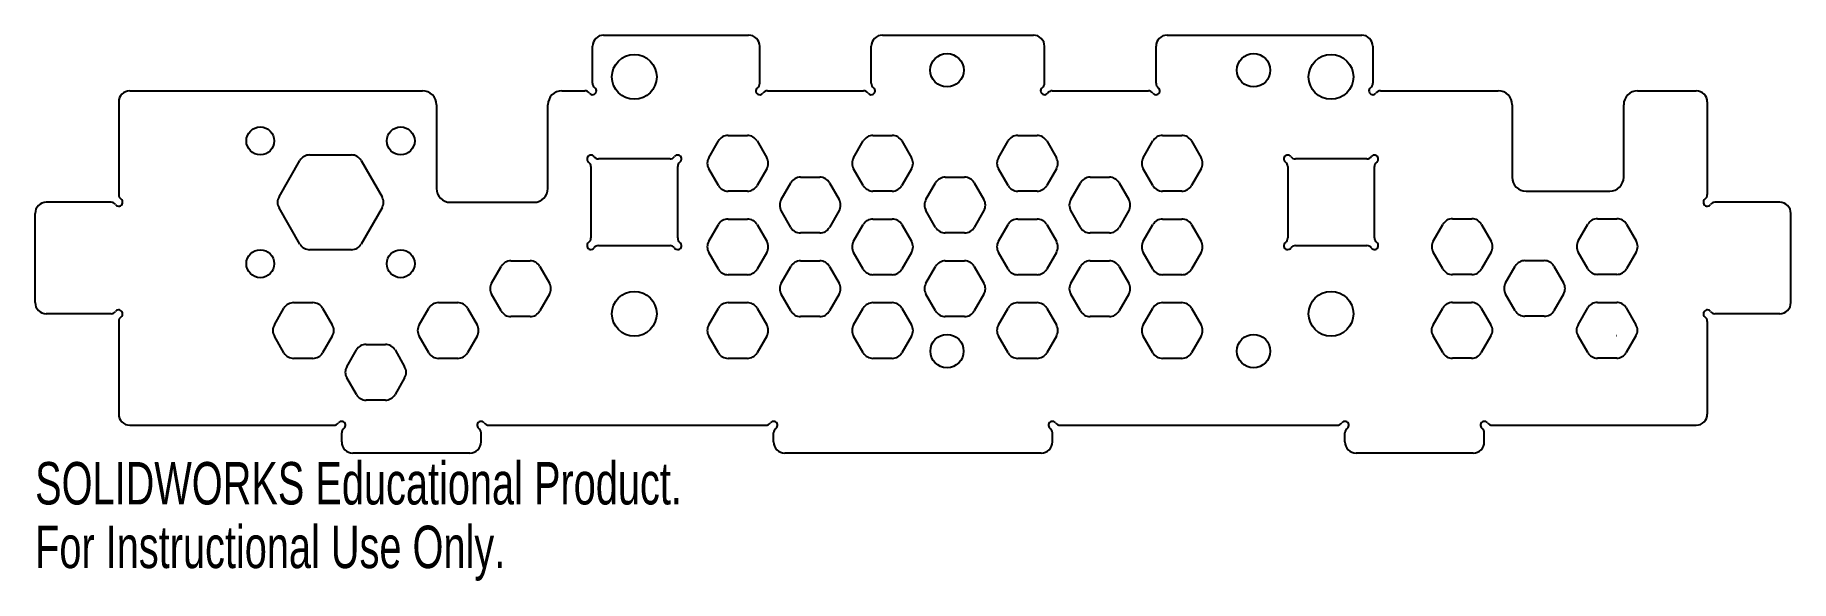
# Model space of a CAD drawing. Header units: inches. Extents: x -3.94 to 3.94, y -0.2 to 2.25.
import ezdxf

# ---------------------------------------------------------------- set-up
doc = ezdxf.new("R2010")
doc.units = ezdxf.units.IN
doc.header["$MEASUREMENT"] = 0
doc.styles.add('SLDTEXTSTYLE0', font='TXT', dxfattribs={"width": 0.7})

msp = doc.modelspace()

# ---------------------------------------------------------------- linework, layer by layer
at = {"color": 7, "linetype": 'Continuous', "lineweight": 25}
for p, q in [((-1.3875, 2.25), (-0.7375, 2.25)), ((-0.1375, 2.25), (0.54, 2.25)), ((1.14, 2.25), (2.0125, 2.25)), ((-1.4375, 2.0344), (-1.4375, 2.2)), ((-0.6875, 2.0344), (-0.6875, 2.2)), ((-0.1875, 2.0344), (-0.1875, 2.2)), ((0.59, 2.0344), (0.59, 2.2)), ((1.09, 2.0344), (1.09, 2.2)), ((2.0625, 2.2), (2.0625, 2.0344)), ((-3.5125, 2), (-2.2, 2)), ((-1.575, 2), (-1.4719, 2)), ((-0.6531, 2), (-0.2219, 2)), ((0.6244, 2), (1.0556, 2)), ((2.0969, 2), (2.625, 2)), ((3.25, 2), (3.5125, 2)), ((-3.5625, 1.95), (-3.5625, 1.5344)), ((-2.1375, 1.9375), (-2.1375, 1.5625)), ((-1.6375, 1.5625), (-1.6375, 1.9375)), ((2.6875, 1.9375), (2.6875, 1.6125)), ((3.1875, 1.6125), (3.1875, 1.9375)), ((3.5625, 1.95), (3.5625, 1.5344)), ((-0.916, 1.7), (-0.8727, 1.775)), ((-0.8294, 1.8), (-0.7428, 1.8)), ((-0.6995, 1.775), (-0.6562, 1.7)), ((-0.2664, 1.7), (-0.2231, 1.775)), ((-0.1798, 1.8), (-0.0932, 1.8)), ((-0.0499, 1.775), (-0.0066, 1.7)), ((0.3831, 1.7), (0.4264, 1.775)), ((0.4697, 1.8), (0.5563, 1.8)), ((0.5996, 1.775), (0.6429, 1.7)), ((1.0326, 1.7), (1.0759, 1.775)), ((1.1192, 1.8), (1.2058, 1.8)), ((1.2491, 1.775), (1.2924, 1.7)), ((-2.8434, 1.525), (-2.7496, 1.6875)), ((-2.7063, 1.7125), (-2.5187, 1.7125)), ((-2.4754, 1.6875), (-2.3816, 1.525)), ((-1.4445, 1.6601), (-1.4445, 1.3399)), ((-1.0899, 1.6945), (-1.4101, 1.6945)), ((-1.0555, 1.3399), (-1.0555, 1.6601)), ((1.6805, 1.6601), (1.6805, 1.3399)), ((2.0351, 1.6945), (1.7149, 1.6945)), ((2.0695, 1.3399), (2.0695, 1.6601)), ((-0.8727, 1.575), (-0.916, 1.65)), ((-0.6562, 1.65), (-0.6995, 1.575)), ((-0.5912, 1.5125), (-0.5479, 1.5875)), ((-0.5046, 1.6125), (-0.418, 1.6125)), ((-0.3747, 1.5875), (-0.3314, 1.5125)), ((-0.2231, 1.575), (-0.2664, 1.65)), ((-0.0066, 1.65), (-0.0499, 1.575)), ((0.0583, 1.5125), (0.1016, 1.5875)), ((0.1449, 1.6125), (0.2315, 1.6125)), ((0.2748, 1.5875), (0.3181, 1.5125)), ((0.4264, 1.575), (0.3831, 1.65)), ((0.6429, 1.65), (0.5996, 1.575)), ((0.7078, 1.5125), (0.7511, 1.5875)), ((0.7944, 1.6125), (0.881, 1.6125)), ((0.9243, 1.5875), (0.9676, 1.5125)), ((1.0759, 1.575), (1.0326, 1.65)), ((1.2924, 1.65), (1.2491, 1.575)), ((-3.5969, 1.5), (-3.8875, 1.5)), ((-2.075, 1.5), (-1.7, 1.5)), ((-0.7428, 1.55), (-0.8294, 1.55)), ((-0.0932, 1.55), (-0.1798, 1.55)), ((0.5563, 1.55), (0.4697, 1.55)), ((1.2058, 1.55), (1.1192, 1.55)), ((2.75, 1.55), (3.125, 1.55)), ((3.8875, 1.5), (3.5969, 1.5)), ((-3.9375, 1.05), (-3.9375, 1.45)), ((-2.7496, 1.3125), (-2.8434, 1.475)), ((-2.3816, 1.475), (-2.4754, 1.3125)), ((-0.8294, 1.425), (-0.7428, 1.425)), ((-0.5479, 1.3875), (-0.5912, 1.4625)), ((-0.3314, 1.4625), (-0.3747, 1.3875)), ((-0.1798, 1.425), (-0.0932, 1.425)), ((0.1016, 1.3875), (0.0583, 1.4625)), ((0.3181, 1.4625), (0.2748, 1.3875)), ((0.4697, 1.425), (0.5563, 1.425)), ((0.7511, 1.3875), (0.7078, 1.4625)), ((0.9676, 1.4625), (0.9243, 1.3875)), ((1.1192, 1.425), (1.2058, 1.425)), ((2.42, 1.426), (2.5066, 1.426)), ((3.0704, 1.4265), (3.157, 1.4265)), ((3.9375, 1.05), (3.9375, 1.45)), ((-0.916, 1.325), (-0.8727, 1.4)), ((-0.6995, 1.4), (-0.6562, 1.325)), ((-0.418, 1.3625), (-0.5046, 1.3625)), ((-0.2664, 1.325), (-0.2231, 1.4)), ((-0.0499, 1.4), (-0.0066, 1.325)), ((0.2315, 1.3625), (0.1449, 1.3625)), ((0.3831, 1.325), (0.4264, 1.4)), ((0.5996, 1.4), (0.6429, 1.325)), ((0.881, 1.3625), (0.7944, 1.3625)), ((1.0326, 1.325), (1.0759, 1.4)), ((1.2491, 1.4), (1.2924, 1.325)), ((2.3334, 1.326), (2.3767, 1.401)), ((2.5499, 1.401), (2.5932, 1.326)), ((2.9838, 1.3265), (3.0271, 1.4015)), ((3.2003, 1.4015), (3.2436, 1.3265)), ((-2.5187, 1.2875), (-2.7063, 1.2875)), ((-1.4101, 1.3055), (-1.0899, 1.3055)), ((-0.8727, 1.2), (-0.916, 1.275)), ((-0.6562, 1.275), (-0.6995, 1.2)), ((-0.2231, 1.2), (-0.2664, 1.275)), ((-0.0066, 1.275), (-0.0499, 1.2)), ((0.4264, 1.2), (0.3831, 1.275)), ((0.6429, 1.275), (0.5996, 1.2)), ((1.0759, 1.2), (1.0326, 1.275)), ((1.2924, 1.275), (1.2491, 1.2)), ((1.7149, 1.3055), (2.0351, 1.3055)), ((2.3767, 1.201), (2.3334, 1.276)), ((2.5932, 1.276), (2.5499, 1.201)), ((3.0271, 1.2015), (2.9838, 1.2765)), ((3.2436, 1.2765), (3.2003, 1.2015)), ((-1.8902, 1.1375), (-1.8469, 1.2125)), ((-1.8036, 1.2375), (-1.717, 1.2375)), ((-1.6737, 1.2125), (-1.6304, 1.1375)), ((-0.5912, 1.1375), (-0.5479, 1.2125)), ((-0.5046, 1.2375), (-0.418, 1.2375)), ((-0.3747, 1.2125), (-0.3314, 1.1375)), ((0.0583, 1.1375), (0.1016, 1.2125)), ((0.1449, 1.2375), (0.2315, 1.2375)), ((0.2748, 1.2125), (0.3181, 1.1375)), ((0.7078, 1.1375), (0.7511, 1.2125)), ((0.7944, 1.2375), (0.881, 1.2375)), ((0.9243, 1.2125), (0.9676, 1.1375)), ((2.6581, 1.1385), (2.7014, 1.2135)), ((2.7447, 1.2385), (2.8313, 1.2385)), ((2.8746, 1.2135), (2.9179, 1.1385)), ((-0.7428, 1.175), (-0.8294, 1.175)), ((-0.0932, 1.175), (-0.1798, 1.175)), ((0.5563, 1.175), (0.4697, 1.175)), ((1.2058, 1.175), (1.1192, 1.175)), ((2.5066, 1.176), (2.42, 1.176)), ((3.157, 1.1765), (3.0704, 1.1765)), ((-2.8645, 0.95), (-2.8212, 1.025)), ((-2.7779, 1.05), (-2.6913, 1.05)), ((-2.648, 1.025), (-2.6047, 0.95)), ((-2.215, 0.95), (-2.1717, 1.025)), ((-2.1284, 1.05), (-2.0418, 1.05)), ((-1.9985, 1.025), (-1.9552, 0.95)), ((-1.8469, 1.0125), (-1.8902, 1.0875)), ((-1.6304, 1.0875), (-1.6737, 1.0125)), ((-0.916, 0.95), (-0.8727, 1.025)), ((-0.8294, 1.05), (-0.7428, 1.05)), ((-0.6995, 1.025), (-0.6562, 0.95)), ((-0.5479, 1.0125), (-0.5912, 1.0875)), ((-0.3314, 1.0875), (-0.3747, 1.0125)), ((-0.2664, 0.95), (-0.2231, 1.025)), ((-0.1798, 1.05), (-0.0932, 1.05)), ((-0.0499, 1.025), (-0.0066, 0.95)), ((0.1016, 1.0125), (0.0583, 1.0875)), ((0.3181, 1.0875), (0.2748, 1.0125)), ((0.3831, 0.95), (0.4264, 1.025)), ((0.4697, 1.05), (0.5563, 1.05)), ((0.5996, 1.025), (0.6429, 0.95)), ((0.7511, 1.0125), (0.7078, 1.0875)), ((0.9676, 1.0875), (0.9243, 1.0125)), ((1.0326, 0.95), (1.0759, 1.025)), ((1.1192, 1.05), (1.2058, 1.05)), ((1.2491, 1.025), (1.2924, 0.95)), ((2.3325, 0.9505), (2.3758, 1.0255)), ((2.4191, 1.0505), (2.5057, 1.0505)), ((2.549, 1.0255), (2.5923, 0.9505)), ((2.7014, 1.0135), (2.6581, 1.0885)), ((2.9179, 1.0885), (2.8746, 1.0135)), ((2.9829, 0.951), (3.0262, 1.026)), ((3.0695, 1.051), (3.1561, 1.051)), ((3.1994, 1.026), (3.2427, 0.951)), ((-3.5969, 1), (-3.8875, 1)), ((-3.5625, 0.9656), (-3.5625, 0.55)), ((-1.717, 0.9875), (-1.8036, 0.9875)), ((-0.418, 0.9875), (-0.5046, 0.9875)), ((0.2315, 0.9875), (0.1449, 0.9875)), ((0.881, 0.9875), (0.7944, 0.9875)), ((2.8313, 0.9885), (2.7447, 0.9885)), ((3.5625, 0.9656), (3.5625, 0.55)), ((3.8875, 1), (3.5969, 1)), ((-2.8212, 0.825), (-2.8645, 0.9)), ((-2.6047, 0.9), (-2.648, 0.825)), ((-2.1717, 0.825), (-2.215, 0.9)), ((-1.9552, 0.9), (-1.9985, 0.825)), ((-0.8727, 0.825), (-0.916, 0.9)), ((-0.6562, 0.9), (-0.6995, 0.825)), ((-0.2231, 0.825), (-0.2664, 0.9)), ((-0.0066, 0.9), (-0.0499, 0.825)), ((0.4264, 0.825), (0.3831, 0.9)), ((0.6429, 0.9), (0.5996, 0.825)), ((1.0759, 0.825), (1.0326, 0.9)), ((1.2924, 0.9), (1.2491, 0.825)), ((2.3758, 0.8255), (2.3325, 0.9005)), ((2.5923, 0.9005), (2.549, 0.8255)), ((3.0262, 0.826), (2.9829, 0.901)), ((3.1563, 0.901), (3.1547, 0.901)), ((3.2427, 0.901), (3.1994, 0.826)), ((-2.6913, 0.8), (-2.7779, 0.8)), ((-2.5398, 0.7625), (-2.4965, 0.8375)), ((-2.4532, 0.8625), (-2.3666, 0.8625)), ((-2.3233, 0.8375), (-2.28, 0.7625)), ((-2.0418, 0.8), (-2.1284, 0.8)), ((-0.7428, 0.8), (-0.8294, 0.8)), ((-0.0932, 0.8), (-0.1798, 0.8)), ((0.5563, 0.8), (0.4697, 0.8)), ((1.2058, 0.8), (1.1192, 0.8)), ((2.5057, 0.8005), (2.4191, 0.8005)), ((3.1561, 0.801), (3.0695, 0.801)), ((-2.4965, 0.6375), (-2.5398, 0.7125)), ((-2.28, 0.7125), (-2.3233, 0.6375)), ((-2.3666, 0.6125), (-2.4532, 0.6125)), ((-3.5125, 0.5), (-2.5969, 0.5)), ((-1.9031, 0.5), (-0.6594, 0.5)), ((0.6594, 0.5), (1.9031, 0.5)), ((2.5969, 0.5), (3.5125, 0.5)), ((-2.5625, 0.425), (-2.5625, 0.4656)), ((-1.9375, 0.425), (-1.9375, 0.4656)), ((-0.625, 0.425), (-0.625, 0.4656)), ((0.625, 0.425), (0.625, 0.4656)), ((1.9375, 0.425), (1.9375, 0.4656)), ((2.5625, 0.425), (2.5625, 0.4656)), ((-1.9875, 0.375), (-2.5125, 0.375)), ((0.575, 0.375), (-0.575, 0.375)), ((2.5125, 0.375), (1.9875, 0.375))]:
    msp.add_line(p, q, dxfattribs=at)
for centre, radius in [((-1.25, 2.0625), 0.1005), ((0.1525, 2.0924), 0.0748), ((1.5275, 2.0924), 0.0747), ((1.875, 2.0625), 0.1005), ((-2.9275, 1.7756), 0.0625), ((-2.2975, 1.7756), 0.0625), ((-2.9275, 1.2244), 0.0625), ((-2.2975, 1.2244), 0.0625), ((-1.25, 1), 0.1005), ((1.875, 1), 0.1005), ((0.1525, 0.8326), 0.0747), ((1.5275, 0.8326), 0.0747)]:
    msp.add_circle(centre, radius, dxfattribs=at)
for centre, radius, start, end in [((-1.3875, 2.2), 0.05, 90, 180), ((-0.7375, 2.2), 0.05, 0, 90), ((-0.1375, 2.2), 0.05, 90, 180), ((0.54, 2.2), 0.05, 0, 90), ((1.14, 2.2), 0.05, 90, 180), ((2.0125, 2.2), 0.05, 0, 90), ((-3.5125, 1.95), 0.05, 90, 180), ((-2.2, 1.9375), 0.0625, 0, 90), ((-1.575, 1.9375), 0.0625, 90, 180), ((-1.4719, 1.975), 0.025, 36.03188, 90), ((-1.4375, 2), 0.0175, 216.03188, 53.96812), ((-1.4125, 2.0344), 0.025, 180, 233.96812), ((-0.6875, 2), 0.0175, 126.03188, 323.96812), ((-0.7125, 2.0344), 0.025, 306.03188, 0), ((-0.6531, 1.975), 0.025, 90, 143.96812), ((-0.2219, 1.975), 0.025, 36.03188, 90), ((-0.1875, 2), 0.0175, 216.03188, 53.96812), ((-0.1625, 2.0344), 0.025, 180, 233.96812), ((0.59, 2), 0.0175, 126.03188, 323.96812), ((0.565, 2.0344), 0.025, 306.03188, 0), ((0.6244, 1.975), 0.025, 90, 143.96812), ((1.0556, 1.975), 0.025, 36.03188, 90), ((1.09, 2), 0.0175, 216.03188, 53.96812), ((1.115, 2.0344), 0.025, 180, 233.96812), ((2.0625, 2), 0.0175, 126.03188, 323.96812), ((2.0375, 2.0344), 0.025, 306.03188, 0), ((2.0969, 1.975), 0.025, 90, 143.96812), ((2.625, 1.9375), 0.0625, 0, 90), ((3.25, 1.9375), 0.0625, 90, 180), ((3.5125, 1.95), 0.05, 0, 90), ((-0.8294, 1.75), 0.05, 90, 150), ((-0.7428, 1.75), 0.05, 30, 90), ((-0.1798, 1.75), 0.05, 90, 150), ((-0.0932, 1.75), 0.05, 30, 90), ((0.4697, 1.75), 0.05, 90, 150), ((0.5563, 1.75), 0.05, 30, 90), ((1.1192, 1.75), 0.05, 90, 150), ((1.2058, 1.75), 0.05, 30, 90), ((-2.7063, 1.6625), 0.05, 90, 150), ((-2.5187, 1.6625), 0.05, 30, 90), ((-1.4445, 1.6945), 0.0175, 36.03188, 233.96812), ((-1.4695, 1.6601), 0.025, 0, 53.96812), ((-1.4101, 1.7195), 0.025, 216.03188, 270), ((-1.0899, 1.7195), 0.025, 270, 323.96812), ((-1.0555, 1.6945), 0.0175, 306.03188, 143.96812), ((-1.0305, 1.6601), 0.025, 126.03188, 180), ((-0.8727, 1.675), 0.05, 150, 210), ((-0.6995, 1.675), 0.05, 330, 30), ((-0.2231, 1.675), 0.05, 150, 210), ((-0.0499, 1.675), 0.05, 330, 30), ((0.4264, 1.675), 0.05, 150, 210), ((0.5996, 1.675), 0.05, 330, 30), ((1.0759, 1.675), 0.05, 150, 210), ((1.2491, 1.675), 0.05, 330, 30), ((1.6805, 1.6945), 0.0175, 36.03188, 233.96812), ((1.6555, 1.6601), 0.025, 0, 53.96812), ((1.7149, 1.7195), 0.025, 216.03188, 270), ((2.0351, 1.7195), 0.025, 270, 323.96812), ((2.0695, 1.6945), 0.0175, 306.03188, 143.96812), ((2.0945, 1.6601), 0.025, 126.03188, 180), ((-0.5046, 1.5625), 0.05, 90, 150), ((-0.418, 1.5625), 0.05, 30, 90), ((0.1449, 1.5625), 0.05, 90, 150), ((0.2315, 1.5625), 0.05, 30, 90), ((0.7944, 1.5625), 0.05, 90, 150), ((0.881, 1.5625), 0.05, 30, 90), ((2.75, 1.6125), 0.0625, 180, 270), ((3.125, 1.6125), 0.0625, 270, 0), ((-3.8875, 1.45), 0.05, 90, 180), ((-3.5969, 1.475), 0.025, 36.03188, 90), ((-3.5625, 1.5), 0.0175, 216.03188, 53.96812), ((-3.5375, 1.5344), 0.025, 180, 233.96812), ((-2.8001, 1.5), 0.05, 150, 210), ((-2.4249, 1.5), 0.05, 330, 30), ((-2.075, 1.5625), 0.0625, 180, 270), ((-1.7, 1.5625), 0.0625, 270, 0), ((-0.8294, 1.6), 0.05, 210, 270), ((-0.7428, 1.6), 0.05, 270, 330), ((-0.5479, 1.4875), 0.05, 150, 210), ((-0.3747, 1.4875), 0.05, 330, 30), ((-0.1798, 1.6), 0.05, 210, 270), ((-0.0932, 1.6), 0.05, 270, 330), ((0.1016, 1.4875), 0.05, 150, 210), ((0.2748, 1.4875), 0.05, 330, 30), ((0.4697, 1.6), 0.05, 210, 270), ((0.5563, 1.6), 0.05, 270, 330), ((0.7511, 1.4875), 0.05, 150, 210), ((0.9243, 1.4875), 0.05, 330, 30), ((1.1192, 1.6), 0.05, 210, 270), ((1.2058, 1.6), 0.05, 270, 330), ((3.5625, 1.5), 0.0175, 126.03188, 323.96812), ((3.5375, 1.5344), 0.025, 306.03188, 0), ((3.5969, 1.475), 0.025, 90, 143.96812), ((3.8875, 1.45), 0.05, 0, 90), ((-0.8294, 1.375), 0.05, 90, 150), ((-0.7428, 1.375), 0.05, 30, 90), ((-0.1798, 1.375), 0.05, 90, 150), ((-0.0932, 1.375), 0.05, 30, 90), ((0.4697, 1.375), 0.05, 90, 150), ((0.5563, 1.375), 0.05, 30, 90), ((1.1192, 1.375), 0.05, 90, 150), ((1.2058, 1.375), 0.05, 30, 90), ((2.42, 1.376), 0.05, 90, 150), ((2.5066, 1.376), 0.05, 30, 90), ((3.0704, 1.3765), 0.05, 90, 150), ((3.157, 1.3765), 0.05, 30, 90), ((-1.4695, 1.3399), 0.025, 306.03188, 0), ((-1.0305, 1.3399), 0.025, 180, 233.96812), ((-0.5046, 1.4125), 0.05, 210, 270), ((-0.418, 1.4125), 0.05, 270, 330), ((0.1449, 1.4125), 0.05, 210, 270), ((0.2315, 1.4125), 0.05, 270, 330), ((0.7944, 1.4125), 0.05, 210, 270), ((0.881, 1.4125), 0.05, 270, 330), ((1.6555, 1.3399), 0.025, 306.03188, 0), ((2.0945, 1.3399), 0.025, 180, 233.96812), ((-2.7063, 1.3375), 0.05, 210, 270), ((-2.5187, 1.3375), 0.05, 270, 330), ((-1.4445, 1.3055), 0.0175, 126.03188, 323.96812), ((-1.4101, 1.2805), 0.025, 90, 143.96812), ((-1.0899, 1.2805), 0.025, 36.03188, 90), ((-1.0555, 1.3055), 0.0175, 216.03188, 53.96812), ((-0.8727, 1.3), 0.05, 150, 210), ((-0.6995, 1.3), 0.05, 330, 30), ((-0.2231, 1.3), 0.05, 150, 210), ((-0.0499, 1.3), 0.05, 330, 30), ((0.4264, 1.3), 0.05, 150, 210), ((0.5996, 1.3), 0.05, 330, 30), ((1.0759, 1.3), 0.05, 150, 210), ((1.2491, 1.3), 0.05, 330, 30), ((1.6805, 1.3055), 0.0175, 126.03188, 323.96812), ((1.7149, 1.2805), 0.025, 90, 143.96812), ((2.0351, 1.2805), 0.025, 36.03188, 90), ((2.0695, 1.3055), 0.0175, 216.03188, 53.96812), ((2.3767, 1.301), 0.05, 150, 210), ((2.5499, 1.301), 0.05, 330, 30), ((3.0271, 1.3015), 0.05, 150, 210), ((3.2003, 1.3015), 0.05, 330, 30), ((-1.8036, 1.1875), 0.05, 90, 150), ((-1.717, 1.1875), 0.05, 30, 90), ((-0.8294, 1.225), 0.05, 210, 270), ((-0.7428, 1.225), 0.05, 270, 330), ((-0.5046, 1.1875), 0.05, 90, 150), ((-0.418, 1.1875), 0.05, 30, 90), ((-0.1798, 1.225), 0.05, 210, 270), ((-0.0932, 1.225), 0.05, 270, 330), ((0.1449, 1.1875), 0.05, 90, 150), ((0.2315, 1.1875), 0.05, 30, 90), ((0.4697, 1.225), 0.05, 210, 270), ((0.5563, 1.225), 0.05, 270, 330), ((0.7944, 1.1875), 0.05, 90, 150), ((0.881, 1.1875), 0.05, 30, 90), ((1.1192, 1.225), 0.05, 210, 270), ((1.2058, 1.225), 0.05, 270, 330), ((2.42, 1.226), 0.05, 210, 270), ((2.5066, 1.226), 0.05, 270, 330), ((2.7447, 1.1885), 0.05, 90, 150), ((2.8313, 1.1885), 0.05, 30, 90), ((3.0704, 1.2265), 0.05, 210, 270), ((3.157, 1.2265), 0.05, 270, 330), ((-1.8469, 1.1125), 0.05, 150, 210), ((-1.6737, 1.1125), 0.05, 330, 30), ((-0.5479, 1.1125), 0.05, 150, 210), ((-0.3747, 1.1125), 0.05, 330, 30), ((0.1016, 1.1125), 0.05, 150, 210), ((0.2748, 1.1125), 0.05, 330, 30), ((0.7511, 1.1125), 0.05, 150, 210), ((0.9243, 1.1125), 0.05, 330, 30), ((2.7014, 1.1135), 0.05, 150, 210), ((2.8746, 1.1135), 0.05, 330, 30), ((-3.8875, 1.05), 0.05, 180, 270), ((-2.7779, 1), 0.05, 90, 150), ((-2.6913, 1), 0.05, 30, 90), ((-2.1284, 1), 0.05, 90, 150), ((-2.0418, 1), 0.05, 30, 90), ((-0.8294, 1), 0.05, 90, 150), ((-0.7428, 1), 0.05, 30, 90), ((-0.1798, 1), 0.05, 90, 150), ((-0.0932, 1), 0.05, 30, 90), ((0.4697, 1), 0.05, 90, 150), ((0.5563, 1), 0.05, 30, 90), ((1.1192, 1), 0.05, 90, 150), ((1.2058, 1), 0.05, 30, 90), ((2.4191, 1.0005), 0.05, 90, 150), ((2.5057, 1.0005), 0.05, 30, 90), ((3.0695, 1.001), 0.05, 90, 150), ((3.1561, 1.001), 0.05, 30, 90), ((3.8875, 1.05), 0.05, 270, 0), ((-3.5969, 1.025), 0.025, 270, 323.96812), ((-3.5625, 1), 0.0175, 306.03188, 143.96812), ((-3.5375, 0.9656), 0.025, 126.03188, 180), ((-2.8212, 0.925), 0.05, 150, 210), ((-2.648, 0.925), 0.05, 330, 30), ((-2.1717, 0.925), 0.05, 150, 210), ((-1.9985, 0.925), 0.05, 330, 30), ((-1.8036, 1.0375), 0.05, 210, 270), ((-1.717, 1.0375), 0.05, 270, 330), ((-0.8727, 0.925), 0.05, 150, 210), ((-0.6995, 0.925), 0.05, 330, 30), ((-0.5046, 1.0375), 0.05, 210, 270), ((-0.418, 1.0375), 0.05, 270, 330), ((-0.2231, 0.925), 0.05, 150, 210), ((-0.0499, 0.925), 0.05, 330, 30), ((0.1449, 1.0375), 0.05, 210, 270), ((0.2315, 1.0375), 0.05, 270, 330), ((0.4264, 0.925), 0.05, 150, 210), ((0.5996, 0.925), 0.05, 330, 30), ((0.7944, 1.0375), 0.05, 210, 270), ((0.881, 1.0375), 0.05, 270, 330), ((1.0759, 0.925), 0.05, 150, 210), ((1.2491, 0.925), 0.05, 330, 30), ((2.3758, 0.9255), 0.05, 150, 210), ((2.549, 0.9255), 0.05, 330, 30), ((2.7447, 1.0385), 0.05, 210, 270), ((2.8313, 1.0385), 0.05, 270, 330), ((3.0262, 0.926), 0.05, 150, 210), ((3.1994, 0.926), 0.05, 330, 30), ((3.5625, 1), 0.0175, 36.03188, 233.96812), ((3.5375, 0.9656), 0.025, 0, 53.96812), ((3.5969, 1.025), 0.025, 216.03188, 270), ((-2.7779, 0.85), 0.05, 210, 270), ((-2.6913, 0.85), 0.05, 270, 330), ((-2.4532, 0.8125), 0.05, 90, 150), ((-2.3666, 0.8125), 0.05, 30, 90), ((-2.1284, 0.85), 0.05, 210, 270), ((-2.0418, 0.85), 0.05, 270, 330), ((-0.8294, 0.85), 0.05, 210, 270), ((-0.7428, 0.85), 0.05, 270, 330), ((-0.1798, 0.85), 0.05, 210, 270), ((-0.0932, 0.85), 0.05, 270, 330), ((0.4697, 0.85), 0.05, 210, 270), ((0.5563, 0.85), 0.05, 270, 330), ((1.1192, 0.85), 0.05, 210, 270), ((1.2058, 0.85), 0.05, 270, 330), ((2.4191, 0.8505), 0.05, 210, 270), ((2.5057, 0.8505), 0.05, 270, 330), ((3.0695, 0.851), 0.05, 210, 270), ((3.1561, 0.851), 0.05, 270, 330), ((-2.4965, 0.7375), 0.05, 150, 210), ((-2.3233, 0.7375), 0.05, 330, 30), ((-2.4532, 0.6625), 0.05, 210, 270), ((-2.3666, 0.6625), 0.05, 270, 330), ((-3.5125, 0.55), 0.05, 180, 270), ((-2.5969, 0.525), 0.025, 270, 323.96812), ((-2.5625, 0.5), 0.0175, 306.03188, 143.96812), ((-2.5375, 0.4656), 0.025, 126.03188, 180), ((-1.9375, 0.5), 0.0175, 36.03188, 233.96812), ((-1.9625, 0.4656), 0.025, 0, 53.96812), ((-1.9031, 0.525), 0.025, 216.03188, 270), ((-0.6594, 0.525), 0.025, 270, 323.96812), ((-0.625, 0.5), 0.0175, 306.03188, 143.96812), ((-0.6, 0.4656), 0.025, 126.03188, 180), ((0.625, 0.5), 0.0175, 36.03188, 233.96812), ((0.6, 0.4656), 0.025, 0, 53.96812), ((0.6594, 0.525), 0.025, 216.03188, 270), ((1.9031, 0.525), 0.025, 270, 323.96812), ((1.9375, 0.5), 0.0175, 306.03188, 143.96812), ((1.9625, 0.4656), 0.025, 126.03188, 180), ((2.5625, 0.5), 0.0175, 36.03188, 233.96812), ((2.5375, 0.4656), 0.025, 0, 53.96812), ((2.5969, 0.525), 0.025, 216.03188, 270), ((3.5125, 0.55), 0.05, 270, 0), ((-2.5125, 0.425), 0.05, 180, 270), ((-1.9875, 0.425), 0.05, 270, 0), ((-0.575, 0.425), 0.05, 180, 270), ((0.575, 0.425), 0.05, 270, 0), ((1.9875, 0.425), 0.05, 180, 270), ((2.5125, 0.425), 0.05, 270, 0)]:
    msp.add_arc(centre, radius, start, end, dxfattribs=at)

# ---------------------------------------------------------------- texts
at = {"color": 7, "linetype": 'Continuous', "char_height": 0.1903, "attachment_point": 1, "style": 'SLDTEXTSTYLE0'}
for s, insert in [('SOLIDWORKS Educational Product.', (-3.9375, 0.3349)), ('For Instructional Use Only.', (-3.9375, 0.0494))]:
    msp.add_mtext(s, dxfattribs=dict(at, insert=insert))

doc.saveas('drawing.dxf')
